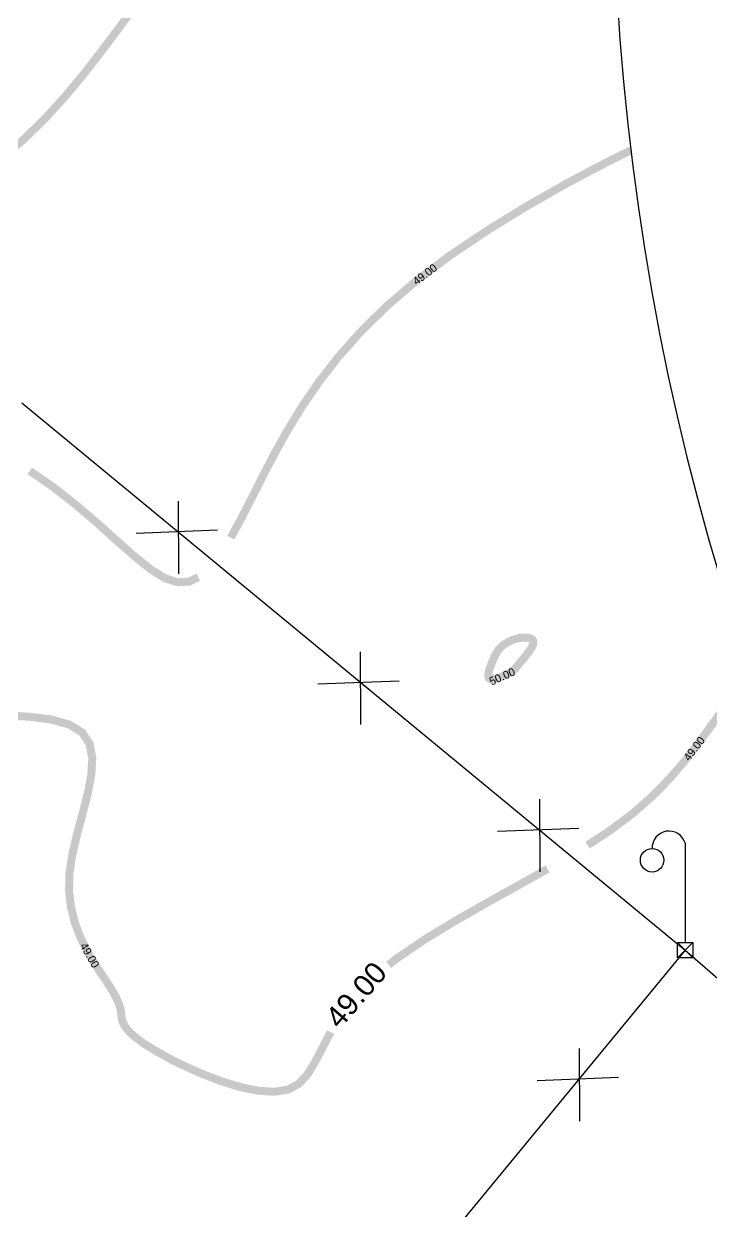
# Model space of a CAD drawing. Header units: metres. Extents: x 64 to 796628, y 142 to 671743.
# Drawn here: x 167.95 to 193.73, y 231.76 to 276.27 of the extents above; entities that cross this region are included whole.
import ezdxf
from ezdxf.enums import TextEntityAlignment as Align

# ---------------------------------------------------------------- set-up
doc = ezdxf.new("R2010")
doc.units = ezdxf.units.M
doc.header["$LTSCALE"] = 2
doc.linetypes.add('ACAD_ISO02W100', pattern=[15, 12, -3])
for name, color, linetype in [('Cotation Courbes de niveau', 246, 'Continuous'), ('COURBE PRINCIPALE', 246, 'Continuous'), ('Lampadaire', 50, 'Continuous'), ('Limtes végétative', 92, 'Continuous'), ('piste', 7, 'ACAD_ISO02W100')]:
    doc.layers.add(name, color=color, linetype=linetype)
doc.layers.add('SYMBOL_CLOTURE', color=7, linetype='Continuous', lineweight=25)
pattern_1 = [(90, (-364025.7696, -375482.09), (-7.9375, 3.96875), [0, -7.9375])]

msp = doc.modelspace()

# ---------------------------------------------------------------- hatches: boundary and pattern name
at = {"layer": 'Limtes végétative'}
h = msp.add_hatch(dxfattribs=at)
h.set_pattern_fill('DOTS', color=256, scale=5, angle=90, style=0)
h.set_pattern_definition(pattern_1)
edge = h.paths.add_edge_path()
edge.add_line((254.976, 274.103), (319.397, 221.519))
edge.add_line((204.513, 206.203), (257.953, 271.673))
edge.add_line((319.394, 221.521), (293.603, 190.255))
edge.add_line((208.022, 179.241), (253.545, 141.691))
edge.add_line((192.732, 191.853), (207.862, 179.373))
edge.add_line((200.304, 201.046), (203.026, 204.381))
edge.add_line((200.304, 201.046), (192.725, 191.858))
edge.add_line((293.603, 190.255), (253.545, 141.691))
h = msp.add_hatch(dxfattribs=at)
h.set_pattern_fill('DOTS', color=256, scale=5, angle=90, style=0)
h.set_pattern_definition(pattern_1)
edge = h.paths.add_edge_path()
edge.add_line((254.976, 274.103), (319.397, 221.519))
edge.add_line((204.513, 206.203), (257.953, 271.673))
edge.add_line((319.394, 221.521), (293.603, 190.255))
edge.add_line((208.022, 179.241), (253.545, 141.691))
edge.add_line((192.732, 191.853), (207.862, 179.373))
edge.add_line((200.304, 201.046), (203.026, 204.381))
edge.add_line((200.304, 201.046), (192.725, 191.858))
edge.add_line((293.603, 190.255), (253.545, 141.691))
h = msp.add_hatch(dxfattribs=at)
h.set_pattern_fill('DOTS', color=256, scale=5, angle=90, style=0)
h.set_pattern_definition(pattern_1)
edge = h.paths.add_edge_path()
edge.add_line((254.976, 274.103), (319.397, 221.519))
edge.add_line((204.513, 206.203), (257.953, 271.673))
edge.add_line((319.394, 221.521), (293.603, 190.255))
edge.add_line((208.022, 179.241), (253.545, 141.691))
edge.add_line((192.732, 191.853), (207.862, 179.373))
edge.add_line((200.304, 201.046), (203.026, 204.381))
edge.add_line((200.304, 201.046), (192.725, 191.858))
edge.add_line((293.603, 190.255), (253.545, 141.691))
h = msp.add_hatch(dxfattribs=at)
h.set_pattern_fill('DOTS', color=256, scale=5, angle=90, style=0)
h.set_pattern_definition(pattern_1)
edge = h.paths.add_edge_path()
edge.add_line((254.976, 274.103), (319.397, 221.519))
edge.add_line((204.513, 206.203), (257.953, 271.673))
edge.add_line((319.394, 221.521), (293.603, 190.255))
edge.add_line((208.022, 179.241), (253.545, 141.691))
edge.add_line((192.732, 191.853), (207.862, 179.373))
edge.add_line((200.304, 201.046), (203.026, 204.381))
edge.add_line((200.304, 201.046), (192.725, 191.858))
edge.add_line((293.603, 190.255), (253.545, 141.691))
h = msp.add_hatch(dxfattribs=at)
h.set_pattern_fill('DOTS', color=256, scale=5, angle=90, style=0)
h.set_pattern_definition(pattern_1)
edge = h.paths.add_edge_path()
edge.add_line((254.976, 274.103), (319.397, 221.519))
edge.add_line((204.513, 206.203), (257.953, 271.673))
edge.add_line((319.394, 221.521), (293.603, 190.255))
edge.add_line((208.022, 179.241), (253.545, 141.691))
edge.add_line((192.732, 191.853), (207.862, 179.373))
edge.add_line((200.304, 201.046), (203.026, 204.381))
edge.add_line((200.304, 201.046), (192.725, 191.858))
edge.add_line((293.603, 190.255), (253.545, 141.691))

# ---------------------------------------------------------------- linework, layer by layer
msp.add_line((192.539, 241.722, -2.541), (192.75, 241.548))
msp.add_line((192.539, 241.722, -2.541), (192.75, 241.548))
msp.add_line((192.539, 241.722, -2.541), (192.75, 241.548))
msp.add_line((192.539, 241.722, -2.541), (192.75, 241.548))
msp.add_line((192.539, 241.722, -2.541), (192.75, 241.548))
at = {"layer": 'COURBE PRINCIPALE', "const_width": 0.3, "flags": 128}
for points, elevation in [([(155.771, 272.024), (156.16, 271.746), (156.619, 271.47), (157.159, 271.19), (157.794, 270.901), (158.53, 270.6), (159.354, 270.309), (160.248, 270.052), (161.196, 269.852), (162.179, 269.735), (163.179, 269.725), (164.179, 269.847), (165.161, 270.124), (166.109, 270.572), (167.017, 271.167), (167.881, 271.874), (168.695, 272.66), (169.455, 273.49), (170.157, 274.331), (170.797, 275.149), (171.369, 275.91), (171.872, 276.587)], 48), ([(155.771, 272.024), (156.16, 271.746), (156.619, 271.47), (157.159, 271.19), (157.794, 270.901), (158.53, 270.6), (159.354, 270.309), (160.248, 270.052), (161.196, 269.852), (162.179, 269.735), (163.179, 269.725), (164.179, 269.847), (165.161, 270.124), (166.109, 270.572), (167.017, 271.167), (167.881, 271.874), (168.695, 272.66), (169.455, 273.49), (170.157, 274.331), (170.797, 275.149), (171.369, 275.91), (171.872, 276.587)], 48), ([(155.771, 272.024), (156.16, 271.746), (156.619, 271.47), (157.159, 271.19), (157.794, 270.901), (158.53, 270.6), (159.354, 270.309), (160.248, 270.052), (161.196, 269.852), (162.179, 269.735), (163.179, 269.725), (164.179, 269.847), (165.161, 270.124), (166.109, 270.572), (167.017, 271.167), (167.881, 271.874), (168.695, 272.66), (169.455, 273.49), (170.157, 274.331), (170.797, 275.149), (171.369, 275.91), (171.872, 276.587)], 48), ([(155.771, 272.024), (156.16, 271.746), (156.619, 271.47), (157.159, 271.19), (157.794, 270.901), (158.53, 270.6), (159.354, 270.309), (160.248, 270.052), (161.196, 269.852), (162.179, 269.735), (163.179, 269.725), (164.179, 269.847), (165.161, 270.124), (166.109, 270.572), (167.017, 271.167), (167.881, 271.874), (168.695, 272.66), (169.455, 273.49), (170.157, 274.331), (170.797, 275.149), (171.369, 275.91), (171.872, 276.587)], 48), ([(155.771, 272.024), (156.16, 271.746), (156.619, 271.47), (157.159, 271.19), (157.794, 270.901), (158.53, 270.6), (159.354, 270.309), (160.248, 270.052), (161.196, 269.852), (162.179, 269.735), (163.179, 269.725), (164.179, 269.847), (165.161, 270.124), (166.109, 270.572), (167.017, 271.167), (167.881, 271.874), (168.695, 272.66), (169.455, 273.49), (170.157, 274.331), (170.797, 275.149), (171.369, 275.91), (171.872, 276.587)], 48), ([(175.714, 257.01), (176.094, 257.704), (176.488, 258.472), (176.902, 259.292), (177.348, 260.146), (177.839, 261.027), (178.392, 261.931), (179.025, 262.853), (179.753, 263.789), (180.593, 264.736), (181.562, 265.688), (182.677, 266.642), (183.943, 267.591), (185.329, 268.522), (186.791, 269.421), (188.285, 270.271), (189.77, 271.059), (190.712, 271.525)], 49), ([(175.714, 257.01), (176.094, 257.704), (176.488, 258.472), (176.902, 259.292), (177.348, 260.146), (177.839, 261.027), (178.392, 261.931), (179.025, 262.853), (179.753, 263.789), (180.593, 264.736), (181.562, 265.688), (182.677, 266.642), (183.943, 267.591), (185.329, 268.522), (186.791, 269.421), (188.285, 270.271), (189.77, 271.059), (190.712, 271.525)], 49), ([(175.714, 257.01), (176.094, 257.704), (176.488, 258.472), (176.902, 259.292), (177.348, 260.146), (177.839, 261.027), (178.392, 261.931), (179.025, 262.853), (179.753, 263.789), (180.593, 264.736), (181.562, 265.688), (182.677, 266.642), (183.943, 267.591), (185.329, 268.522), (186.791, 269.421), (188.285, 270.271), (189.77, 271.059), (190.712, 271.525)], 49), ([(175.714, 257.01), (176.094, 257.704), (176.488, 258.472), (176.902, 259.292), (177.348, 260.146), (177.839, 261.027), (178.392, 261.931), (179.025, 262.853), (179.753, 263.789), (180.593, 264.736), (181.562, 265.688), (182.677, 266.642), (183.943, 267.591), (185.329, 268.522), (186.791, 269.421), (188.285, 270.271), (189.77, 271.059), (190.712, 271.525)], 49), ([(175.714, 257.01), (176.094, 257.704), (176.488, 258.472), (176.902, 259.292), (177.348, 260.146), (177.839, 261.027), (178.392, 261.931), (179.025, 262.853), (179.753, 263.789), (180.593, 264.736), (181.562, 265.688), (182.677, 266.642), (183.943, 267.591), (185.329, 268.522), (186.791, 269.421), (188.285, 270.271), (189.77, 271.059), (190.712, 271.525)], 49), ([(168.175, 259.514), (169.081, 258.887), (169.97, 258.187), (170.767, 257.5), (171.483, 256.858), (172.126, 256.29), (172.706, 255.826), (173.23, 255.498), (173.709, 255.335), (174.151, 255.36), (174.496, 255.527)], 49), ([(168.175, 259.514), (169.081, 258.887), (169.97, 258.187), (170.767, 257.5), (171.483, 256.858), (172.126, 256.29), (172.706, 255.826), (173.23, 255.498), (173.709, 255.335), (174.151, 255.36), (174.496, 255.527)], 49), ([(168.175, 259.514), (169.081, 258.887), (169.97, 258.187), (170.767, 257.5), (171.483, 256.858), (172.126, 256.29), (172.706, 255.826), (173.23, 255.498), (173.709, 255.335), (174.151, 255.36), (174.496, 255.527)], 49), ([(168.175, 259.514), (169.081, 258.887), (169.97, 258.187), (170.767, 257.5), (171.483, 256.858), (172.126, 256.29), (172.706, 255.826), (173.23, 255.498), (173.709, 255.335), (174.151, 255.36), (174.496, 255.527)], 49), ([(168.175, 259.514), (169.081, 258.887), (169.97, 258.187), (170.767, 257.5), (171.483, 256.858), (172.126, 256.29), (172.706, 255.826), (173.23, 255.498), (173.709, 255.335), (174.151, 255.36), (174.496, 255.527)], 49), ([(195.193, 251.962), (195.071, 251.805), (194.437, 250.947), (193.862, 250.145), (193.314, 249.39), (192.763, 248.674), (192.177, 247.987), (191.525, 247.32), (190.777, 246.663), (189.901, 246.008), (189.089, 245.482)], 49), ([(195.193, 251.962), (195.071, 251.805), (194.437, 250.947), (193.862, 250.145), (193.314, 249.39), (192.763, 248.674), (192.177, 247.987), (191.525, 247.32), (190.777, 246.663), (189.901, 246.008), (189.089, 245.482)], 49), ([(195.193, 251.962), (195.071, 251.805), (194.437, 250.947), (193.862, 250.145), (193.314, 249.39), (192.763, 248.674), (192.177, 247.987), (191.525, 247.32), (190.777, 246.663), (189.901, 246.008), (189.089, 245.482)], 49), ([(195.193, 251.962), (195.071, 251.805), (194.437, 250.947), (193.862, 250.145), (193.314, 249.39), (192.763, 248.674), (192.177, 247.987), (191.525, 247.32), (190.777, 246.663), (189.901, 246.008), (189.089, 245.482)], 49), ([(195.193, 251.962), (195.071, 251.805), (194.437, 250.947), (193.862, 250.145), (193.314, 249.39), (192.763, 248.674), (192.177, 247.987), (191.525, 247.32), (190.777, 246.663), (189.901, 246.008), (189.089, 245.482)], 49), ([(179.458, 238.475), (179.139, 237.868), (178.861, 237.331), (178.582, 236.881), (178.261, 236.538), (177.86, 236.32), (177.348, 236.239), (176.743, 236.277), (176.077, 236.414), (175.379, 236.627), (174.68, 236.893), (174.008, 237.19), (173.396, 237.495), (172.872, 237.786), (172.459, 238.044), (172.15, 238.27), (171.929, 238.467), (171.78, 238.639), (171.689, 238.791), (171.64, 238.927), (171.616, 239.05), (171.604, 239.165), (171.589, 239.276), (171.566, 239.389), (171.528, 239.511), (171.472, 239.649), (171.393, 239.81), (171.287, 240), (171.148, 240.226), (170.973, 240.495), (170.76, 240.813), (170.524, 241.18), (170.284, 241.598), (170.058, 242.067), (169.864, 242.586), (169.722, 243.156), (169.65, 243.778), (169.666, 244.452), (169.779, 245.175), (169.958, 245.925), (170.162, 246.681), (170.351, 247.418), (170.484, 248.113), (170.52, 248.742), (170.419, 249.281), (170.139, 249.708), (169.653, 250.005), (168.98, 250.193), (168.153, 250.298), (167.205, 250.345)], 49), ([(179.458, 238.475), (179.139, 237.868), (178.861, 237.331), (178.582, 236.881), (178.261, 236.538), (177.86, 236.32), (177.348, 236.239), (176.743, 236.277), (176.077, 236.414), (175.379, 236.627), (174.68, 236.893), (174.008, 237.19), (173.396, 237.495), (172.872, 237.786), (172.459, 238.044), (172.15, 238.27), (171.929, 238.467), (171.78, 238.639), (171.689, 238.791), (171.64, 238.927), (171.616, 239.05), (171.604, 239.165), (171.589, 239.276), (171.566, 239.389), (171.528, 239.511), (171.472, 239.649), (171.393, 239.81), (171.287, 240), (171.148, 240.226), (170.973, 240.495), (170.76, 240.813), (170.524, 241.18), (170.284, 241.598), (170.058, 242.067), (169.864, 242.586), (169.722, 243.156), (169.65, 243.778), (169.666, 244.452), (169.779, 245.175), (169.958, 245.925), (170.162, 246.681), (170.351, 247.418), (170.484, 248.113), (170.52, 248.742), (170.419, 249.281), (170.139, 249.708), (169.653, 250.005), (168.98, 250.193), (168.153, 250.298), (167.205, 250.345)], 49), ([(179.458, 238.475), (179.139, 237.868), (178.861, 237.331), (178.582, 236.881), (178.261, 236.538), (177.86, 236.32), (177.348, 236.239), (176.743, 236.277), (176.077, 236.414), (175.379, 236.627), (174.68, 236.893), (174.008, 237.19), (173.396, 237.495), (172.872, 237.786), (172.459, 238.044), (172.15, 238.27), (171.929, 238.467), (171.78, 238.639), (171.689, 238.791), (171.64, 238.927), (171.616, 239.05), (171.604, 239.165), (171.589, 239.276), (171.566, 239.389), (171.528, 239.511), (171.472, 239.649), (171.393, 239.81), (171.287, 240), (171.148, 240.226), (170.973, 240.495), (170.76, 240.813), (170.524, 241.18), (170.284, 241.598), (170.058, 242.067), (169.864, 242.586), (169.722, 243.156), (169.65, 243.778), (169.666, 244.452), (169.779, 245.175), (169.958, 245.925), (170.162, 246.681), (170.351, 247.418), (170.484, 248.113), (170.52, 248.742), (170.419, 249.281), (170.139, 249.708), (169.653, 250.005), (168.98, 250.193), (168.153, 250.298), (167.205, 250.345)], 49), ([(179.458, 238.475), (179.139, 237.868), (178.861, 237.331), (178.582, 236.881), (178.261, 236.538), (177.86, 236.32), (177.348, 236.239), (176.743, 236.277), (176.077, 236.414), (175.379, 236.627), (174.68, 236.893), (174.008, 237.19), (173.396, 237.495), (172.872, 237.786), (172.459, 238.044), (172.15, 238.27), (171.929, 238.467), (171.78, 238.639), (171.689, 238.791), (171.64, 238.927), (171.616, 239.05), (171.604, 239.165), (171.589, 239.276), (171.566, 239.389), (171.528, 239.511), (171.472, 239.649), (171.393, 239.81), (171.287, 240), (171.148, 240.226), (170.973, 240.495), (170.76, 240.813), (170.524, 241.18), (170.284, 241.598), (170.058, 242.067), (169.864, 242.586), (169.722, 243.156), (169.65, 243.778), (169.666, 244.452), (169.779, 245.175), (169.958, 245.925), (170.162, 246.681), (170.351, 247.418), (170.484, 248.113), (170.52, 248.742), (170.419, 249.281), (170.139, 249.708), (169.653, 250.005), (168.98, 250.193), (168.153, 250.298), (167.205, 250.345)], 49), ([(179.458, 238.475), (179.139, 237.868), (178.861, 237.331), (178.582, 236.881), (178.261, 236.538), (177.86, 236.32), (177.348, 236.239), (176.743, 236.277), (176.077, 236.414), (175.379, 236.627), (174.68, 236.893), (174.008, 237.19), (173.396, 237.495), (172.872, 237.786), (172.459, 238.044), (172.15, 238.27), (171.929, 238.467), (171.78, 238.639), (171.689, 238.791), (171.64, 238.927), (171.616, 239.05), (171.604, 239.165), (171.589, 239.276), (171.566, 239.389), (171.528, 239.511), (171.472, 239.649), (171.393, 239.81), (171.287, 240), (171.148, 240.226), (170.973, 240.495), (170.76, 240.813), (170.524, 241.18), (170.284, 241.598), (170.058, 242.067), (169.864, 242.586), (169.722, 243.156), (169.65, 243.778), (169.666, 244.452), (169.779, 245.175), (169.958, 245.925), (170.162, 246.681), (170.351, 247.418), (170.484, 248.113), (170.52, 248.742), (170.419, 249.281), (170.139, 249.708), (169.653, 250.005), (168.98, 250.193), (168.153, 250.298), (167.205, 250.345)], 49), ([(187.592, 244.593), (186.536, 244), (185.307, 243.317), (184.1, 242.627), (182.96, 241.933), (181.932, 241.233), (181.636, 240.994)], 49), ([(187.592, 244.593), (186.536, 244), (185.307, 243.317), (184.1, 242.627), (182.96, 241.933), (181.932, 241.233), (181.636, 240.994)], 49), ([(187.592, 244.593), (186.536, 244), (185.307, 243.317), (184.1, 242.627), (182.96, 241.933), (181.932, 241.233), (181.636, 240.994)], 49), ([(187.592, 244.593), (186.536, 244), (185.307, 243.317), (184.1, 242.627), (182.96, 241.933), (181.932, 241.233), (181.636, 240.994)], 49), ([(187.592, 244.593), (186.536, 244), (185.307, 243.317), (184.1, 242.627), (182.96, 241.933), (181.932, 241.233), (181.636, 240.994)], 49)]:
    msp.add_lwpolyline(points, dxfattribs=dict(at, elevation=elevation))
at = {"layer": 'COURBE PRINCIPALE', "const_width": 0.3, "elevation": 50, "flags": 128}
msp.add_lwpolyline([(186.238, 251.988), (186.296, 252.03), (186.345, 252.071), (186.389, 252.115), (186.431, 252.163), (186.475, 252.217), (186.525, 252.279), (186.583, 252.351), (186.651, 252.433), (186.727, 252.525), (186.806, 252.622), (186.882, 252.721), (186.95, 252.819), (187.007, 252.913), (187.046, 252.999), (187.063, 253.074), (187.055, 253.136), (187.023, 253.185), (186.972, 253.221), (186.905, 253.246), (186.826, 253.26), (186.737, 253.264), (186.643, 253.26), (186.548, 253.248), (186.454, 253.228), (186.362, 253.202), (186.274, 253.171), (186.19, 253.135), (186.111, 253.095), (186.037, 253.053), (185.969, 253.009), (185.909, 252.964), (185.856, 252.918), (185.81, 252.873), (185.769, 252.827), (185.734, 252.782), (185.704, 252.737), (185.676, 252.692), (185.652, 252.647), (185.629, 252.603), (185.607, 252.559), (185.586, 252.515), (185.566, 252.469), (185.545, 252.421), (185.524, 252.37), (185.502, 252.316), (185.479, 252.256), (185.455, 252.191), (185.43, 252.119), (185.406, 252.045), (185.387, 251.97), (185.374, 251.899), (185.371, 251.833), (185.381, 251.778), (185.406, 251.735), (185.45, 251.709), (185.513, 251.701), (185.594, 251.71), (185.686, 251.732), (185.786, 251.764), (185.889, 251.805), (185.99, 251.85), (186.085, 251.898), (186.168, 251.944), (186.238, 251.988)], close=True, dxfattribs=at)
msp.add_lwpolyline([(186.238, 251.988), (186.296, 252.03), (186.345, 252.071), (186.389, 252.115), (186.431, 252.163), (186.475, 252.217), (186.525, 252.279), (186.583, 252.351), (186.651, 252.433), (186.727, 252.525), (186.806, 252.622), (186.882, 252.721), (186.95, 252.819), (187.007, 252.913), (187.046, 252.999), (187.063, 253.074), (187.055, 253.136), (187.023, 253.185), (186.972, 253.221), (186.905, 253.246), (186.826, 253.26), (186.737, 253.264), (186.643, 253.26), (186.548, 253.248), (186.454, 253.228), (186.362, 253.202), (186.274, 253.171), (186.19, 253.135), (186.111, 253.095), (186.037, 253.053), (185.969, 253.009), (185.909, 252.964), (185.856, 252.918), (185.81, 252.873), (185.769, 252.827), (185.734, 252.782), (185.704, 252.737), (185.676, 252.692), (185.652, 252.647), (185.629, 252.603), (185.607, 252.559), (185.586, 252.515), (185.566, 252.469), (185.545, 252.421), (185.524, 252.37), (185.502, 252.316), (185.479, 252.256), (185.455, 252.191), (185.43, 252.119), (185.406, 252.045), (185.387, 251.97), (185.374, 251.899), (185.371, 251.833), (185.381, 251.778), (185.406, 251.735), (185.45, 251.709), (185.513, 251.701), (185.594, 251.71), (185.686, 251.732), (185.786, 251.764), (185.889, 251.805), (185.99, 251.85), (186.085, 251.898), (186.168, 251.944), (186.238, 251.988)], close=True, dxfattribs=at)
msp.add_lwpolyline([(186.238, 251.988), (186.296, 252.03), (186.345, 252.071), (186.389, 252.115), (186.431, 252.163), (186.475, 252.217), (186.525, 252.279), (186.583, 252.351), (186.651, 252.433), (186.727, 252.525), (186.806, 252.622), (186.882, 252.721), (186.95, 252.819), (187.007, 252.913), (187.046, 252.999), (187.063, 253.074), (187.055, 253.136), (187.023, 253.185), (186.972, 253.221), (186.905, 253.246), (186.826, 253.26), (186.737, 253.264), (186.643, 253.26), (186.548, 253.248), (186.454, 253.228), (186.362, 253.202), (186.274, 253.171), (186.19, 253.135), (186.111, 253.095), (186.037, 253.053), (185.969, 253.009), (185.909, 252.964), (185.856, 252.918), (185.81, 252.873), (185.769, 252.827), (185.734, 252.782), (185.704, 252.737), (185.676, 252.692), (185.652, 252.647), (185.629, 252.603), (185.607, 252.559), (185.586, 252.515), (185.566, 252.469), (185.545, 252.421), (185.524, 252.37), (185.502, 252.316), (185.479, 252.256), (185.455, 252.191), (185.43, 252.119), (185.406, 252.045), (185.387, 251.97), (185.374, 251.899), (185.371, 251.833), (185.381, 251.778), (185.406, 251.735), (185.45, 251.709), (185.513, 251.701), (185.594, 251.71), (185.686, 251.732), (185.786, 251.764), (185.889, 251.805), (185.99, 251.85), (186.085, 251.898), (186.168, 251.944), (186.238, 251.988)], close=True, dxfattribs=at)
msp.add_lwpolyline([(186.238, 251.988), (186.296, 252.03), (186.345, 252.071), (186.389, 252.115), (186.431, 252.163), (186.475, 252.217), (186.525, 252.279), (186.583, 252.351), (186.651, 252.433), (186.727, 252.525), (186.806, 252.622), (186.882, 252.721), (186.95, 252.819), (187.007, 252.913), (187.046, 252.999), (187.063, 253.074), (187.055, 253.136), (187.023, 253.185), (186.972, 253.221), (186.905, 253.246), (186.826, 253.26), (186.737, 253.264), (186.643, 253.26), (186.548, 253.248), (186.454, 253.228), (186.362, 253.202), (186.274, 253.171), (186.19, 253.135), (186.111, 253.095), (186.037, 253.053), (185.969, 253.009), (185.909, 252.964), (185.856, 252.918), (185.81, 252.873), (185.769, 252.827), (185.734, 252.782), (185.704, 252.737), (185.676, 252.692), (185.652, 252.647), (185.629, 252.603), (185.607, 252.559), (185.586, 252.515), (185.566, 252.469), (185.545, 252.421), (185.524, 252.37), (185.502, 252.316), (185.479, 252.256), (185.455, 252.191), (185.43, 252.119), (185.406, 252.045), (185.387, 251.97), (185.374, 251.899), (185.371, 251.833), (185.381, 251.778), (185.406, 251.735), (185.45, 251.709), (185.513, 251.701), (185.594, 251.71), (185.686, 251.732), (185.786, 251.764), (185.889, 251.805), (185.99, 251.85), (186.085, 251.898), (186.168, 251.944), (186.238, 251.988)], close=True, dxfattribs=at)
msp.add_lwpolyline([(186.238, 251.988), (186.296, 252.03), (186.345, 252.071), (186.389, 252.115), (186.431, 252.163), (186.475, 252.217), (186.525, 252.279), (186.583, 252.351), (186.651, 252.433), (186.727, 252.525), (186.806, 252.622), (186.882, 252.721), (186.95, 252.819), (187.007, 252.913), (187.046, 252.999), (187.063, 253.074), (187.055, 253.136), (187.023, 253.185), (186.972, 253.221), (186.905, 253.246), (186.826, 253.26), (186.737, 253.264), (186.643, 253.26), (186.548, 253.248), (186.454, 253.228), (186.362, 253.202), (186.274, 253.171), (186.19, 253.135), (186.111, 253.095), (186.037, 253.053), (185.969, 253.009), (185.909, 252.964), (185.856, 252.918), (185.81, 252.873), (185.769, 252.827), (185.734, 252.782), (185.704, 252.737), (185.676, 252.692), (185.652, 252.647), (185.629, 252.603), (185.607, 252.559), (185.586, 252.515), (185.566, 252.469), (185.545, 252.421), (185.524, 252.37), (185.502, 252.316), (185.479, 252.256), (185.455, 252.191), (185.43, 252.119), (185.406, 252.045), (185.387, 251.97), (185.374, 251.899), (185.371, 251.833), (185.381, 251.778), (185.406, 251.735), (185.45, 251.709), (185.513, 251.701), (185.594, 251.71), (185.686, 251.732), (185.786, 251.764), (185.889, 251.805), (185.99, 251.85), (186.085, 251.898), (186.168, 251.944), (186.238, 251.988)], close=True, dxfattribs=at)
at = {"layer": 'Lampadaire'}
for p, q in [((192.75, 245.567), (192.75, 241.835)), ((192.75, 245.567), (192.75, 241.835)), ((192.75, 245.567), (192.75, 241.835)), ((192.75, 245.567), (192.75, 241.835)), ((192.75, 245.567), (192.75, 241.835)), ((192.463, 241.835), (193.037, 241.835)), ((192.463, 241.261), (192.463, 241.835)), ((192.463, 241.835), (193.037, 241.261)), ((193.037, 241.835), (192.463, 241.261)), ((192.463, 241.835), (193.037, 241.835)), ((192.463, 241.261), (192.463, 241.835)), ((192.463, 241.835), (193.037, 241.261)), ((193.037, 241.835), (192.463, 241.261)), ((192.463, 241.835), (193.037, 241.835)), ((192.463, 241.261), (192.463, 241.835)), ((192.463, 241.835), (193.037, 241.261)), ((193.037, 241.835), (192.463, 241.261)), ((192.463, 241.835), (193.037, 241.835)), ((192.463, 241.261), (192.463, 241.835)), ((192.463, 241.835), (193.037, 241.261)), ((193.037, 241.835), (192.463, 241.261)), ((192.463, 241.835), (193.037, 241.835)), ((192.463, 241.261), (192.463, 241.835)), ((192.463, 241.835), (193.037, 241.261)), ((193.037, 241.835), (192.463, 241.261)), ((193.037, 241.835), (193.037, 241.261)), ((193.037, 241.835), (193.037, 241.261)), ((193.037, 241.835), (193.037, 241.261)), ((193.037, 241.835), (193.037, 241.261)), ((193.037, 241.835), (193.037, 241.261)), ((193.037, 241.261), (192.463, 241.261)), ((193.037, 241.261), (192.463, 241.261)), ((193.037, 241.261), (192.463, 241.261)), ((193.037, 241.261), (192.463, 241.261)), ((193.037, 241.261), (192.463, 241.261))]:
    msp.add_line(p, q, dxfattribs=at)
msp.add_circle((191.511, 244.918), 0.441, dxfattribs=at)
msp.add_circle((191.511, 244.918), 0.441, dxfattribs=at)
msp.add_circle((191.511, 244.918), 0.441, dxfattribs=at)
msp.add_circle((191.511, 244.918), 0.441, dxfattribs=at)
msp.add_circle((191.511, 244.918), 0.441, dxfattribs=at)
msp.add_arc((192.145, 245.377), 0.634, 17.4463, 181.6816, dxfattribs=at)
msp.add_arc((192.145, 245.377), 0.634, 17.4463, 181.6816, dxfattribs=at)
msp.add_arc((192.145, 245.377), 0.634, 17.4463, 181.6816, dxfattribs=at)
msp.add_arc((192.145, 245.377), 0.634, 17.4463, 181.6816, dxfattribs=at)
msp.add_arc((192.145, 245.377), 0.634, 17.4463, 181.6816, dxfattribs=at)
at = {"layer": 'piste'}
msp.add_arc((285.151, 282.863), 95.117, 182.4134, 212.99319, dxfattribs=at)
msp.add_arc((285.151, 282.863), 95.117, 182.4134, 212.99319, dxfattribs=at)
msp.add_arc((285.151, 282.863), 95.117, 182.4134, 212.99319, dxfattribs=at)
msp.add_arc((285.151, 282.863), 95.117, 182.4134, 212.99319, dxfattribs=at)
msp.add_arc((285.151, 282.863), 95.117, 182.4134, 212.99319, dxfattribs=at)
at = {"layer": 'SYMBOL_CLOTURE'}
for p, q in [((167.876, 262.065, -2.541), (192.539, 241.722, -2.541)), ((167.876, 262.065, -2.541), (192.539, 241.722, -2.541)), ((167.876, 262.065, -2.541), (192.539, 241.722, -2.541)), ((167.876, 262.065, -2.541), (192.539, 241.722, -2.541)), ((167.876, 262.065, -2.541), (192.539, 241.722, -2.541)), ((173.765, 255.657, -7.836), (173.753, 258.381, -7.836)), ((173.765, 255.657, -7.836), (173.753, 258.381, -7.836)), ((173.765, 255.657, -7.836), (173.753, 258.381, -7.836)), ((173.765, 255.657, -7.836), (173.753, 258.381, -7.836)), ((173.765, 255.657, -7.836), (173.753, 258.381, -7.836)), ((172.162, 257.176, -7.836), (175.21, 257.296, -7.836)), ((172.162, 257.176, -7.836), (175.21, 257.296, -7.836)), ((172.162, 257.176, -7.836), (175.21, 257.296, -7.836)), ((172.162, 257.176, -7.836), (175.21, 257.296, -7.836)), ((172.162, 257.176, -7.836), (175.21, 257.296, -7.836)), ((180.586, 250.005, -7.836), (180.574, 252.73, -7.836)), ((180.586, 250.005, -7.836), (180.574, 252.73, -7.836)), ((180.586, 250.005, -7.836), (180.574, 252.73, -7.836)), ((180.586, 250.005, -7.836), (180.574, 252.73, -7.836)), ((180.586, 250.005, -7.836), (180.574, 252.73, -7.836)), ((178.983, 251.525, -7.836), (182.031, 251.645, -7.836)), ((178.983, 251.525, -7.836), (182.031, 251.645, -7.836)), ((178.983, 251.525, -7.836), (182.031, 251.645, -7.836)), ((178.983, 251.525, -7.836), (182.031, 251.645, -7.836)), ((178.983, 251.525, -7.836), (182.031, 251.645, -7.836)), ((187.319, 244.487, -7.836), (187.307, 247.211, -7.836)), ((187.319, 244.487, -7.836), (187.307, 247.211, -7.836)), ((187.319, 244.487, -7.836), (187.307, 247.211, -7.836)), ((187.319, 244.487, -7.836), (187.307, 247.211, -7.836)), ((187.319, 244.487, -7.836), (187.307, 247.211, -7.836)), ((185.716, 246.006, -7.836), (188.764, 246.126, -7.836)), ((185.716, 246.006, -7.836), (188.764, 246.126, -7.836)), ((185.716, 246.006, -7.836), (188.764, 246.126, -7.836)), ((185.716, 246.006, -7.836), (188.764, 246.126, -7.836)), ((185.716, 246.006, -7.836), (188.764, 246.126, -7.836)), ((192.75, 241.548), (168.349, 211.966)), ((192.75, 241.548), (168.349, 211.966)), ((192.75, 241.548), (168.349, 211.966)), ((192.75, 241.548), (168.349, 211.966)), ((192.75, 241.548), (168.349, 211.966)), ((192.75, 241.548, 0.002), (205.139, 230.783)), ((192.75, 241.548, 0.002), (205.139, 230.783)), ((192.75, 241.548, 0.002), (205.139, 230.783)), ((192.75, 241.548, 0.002), (205.139, 230.783)), ((192.75, 241.548, 0.002), (205.139, 230.783)), ((188.801, 235.142, -7.836), (188.79, 237.866, -7.836)), ((188.801, 235.142, -7.836), (188.79, 237.866, -7.836)), ((188.801, 235.142, -7.836), (188.79, 237.866, -7.836)), ((188.801, 235.142, -7.836), (188.79, 237.866, -7.836)), ((188.801, 235.142, -7.836), (188.79, 237.866, -7.836)), ((187.199, 236.661, -7.836), (190.247, 236.781, -7.836)), ((187.199, 236.661, -7.836), (190.247, 236.781, -7.836)), ((187.199, 236.661, -7.836), (190.247, 236.781, -7.836)), ((187.199, 236.661, -7.836), (190.247, 236.781, -7.836)), ((187.199, 236.661, -7.836), (190.247, 236.781, -7.836))]:
    msp.add_line(p, q, dxfattribs=at)

# ---------------------------------------------------------------- texts
at = {"layer": 'Cotation Courbes de niveau'}
for s, rotation, oblique, p in [('49.00', 36.8487, 360, (182.992, 266.878, 49)), ('49.00', 36.8487, 360, (182.992, 266.878, 49)), ('49.00', 36.8487, 360, (182.992, 266.878, 49)), ('49.00', 36.8487, 360, (182.992, 266.878, 49)), ('49.00', 36.8487, 360, (182.992, 266.878, 49)), ('49.00', 36.8487, 360, (182.992, 266.878, 49)), ('49.00', 36.8487, 360, (182.992, 266.878, 49)), ('49.00', 36.8487, 360, (182.992, 266.878, 49)), ('49.00', 36.8487, 360, (182.992, 266.878, 49)), ('49.00', 36.8487, 360, (182.992, 266.878, 49)), ('49.00', 36.8487, 360, (182.992, 266.878, 49)), ('49.00', 36.8487, 360, (182.992, 266.878, 49)), ('49.00', 36.8487, 360, (182.992, 266.878, 49)), ('49.00', 36.8487, 360, (182.992, 266.878, 49)), ('49.00', 36.8487, 360, (182.992, 266.878, 49)), ('49.00', 36.8487, 360, (182.992, 266.878, 49)), ('49.00', 36.8487, 360, (182.992, 266.878, 49)), ('49.00', 36.8487, 360, (182.992, 266.878, 49)), ('49.00', 36.8487, 360, (182.992, 266.878, 49)), ('49.00', 36.8487, 360, (182.992, 266.878, 49)), ('49.00', 36.8487, 360, (182.992, 266.878, 49)), ('49.00', 36.8487, 360, (182.992, 266.878, 49)), ('49.00', 36.8487, 360, (182.992, 266.878, 49)), ('49.00', 36.8487, 360, (182.992, 266.878, 49)), ('49.00', 36.8487, 360, (182.992, 266.878, 49)), ('49.00', 36.8487, 360, (182.992, 266.878, 49)), ('49.00', 36.8487, 360, (182.992, 266.878, 49)), ('49.00', 36.8487, 360, (182.992, 266.878, 49)), ('49.00', 36.8487, 360, (182.992, 266.878, 49)), ('49.00', 36.8487, 360, (182.992, 266.878, 49)), ('49.00', 36.8487, 360, (182.992, 266.878, 49)), ('49.00', 36.8487, 360, (182.992, 266.878, 49)), ('49.00', 36.8487, 360, (182.992, 266.878, 49)), ('49.00', 36.8487, 360, (182.992, 266.878, 49)), ('49.00', 36.8487, 360, (182.992, 266.878, 49)), ('49.00', 36.8487, 360, (182.992, 266.878, 49)), ('49.00', 36.8487, 360, (182.992, 266.878, 49)), ('49.00', 36.8487, 360, (182.992, 266.878, 49)), ('49.00', 36.8487, 360, (182.992, 266.878, 49)), ('49.00', 36.8487, 360, (182.992, 266.878, 49)), ('49.00', 36.8487, 360, (182.992, 266.878, 49)), ('49.00', 36.8487, 360, (182.992, 266.878, 49)), ('49.00', 36.8487, 360, (182.992, 266.878, 49)), ('49.00', 36.8487, 360, (182.992, 266.878, 49)), ('49.00', 36.8487, 360, (182.992, 266.878, 49)), ('49.00', 36.8487, 360, (182.992, 266.878, 49)), ('49.00', 36.8487, 360, (182.992, 266.878, 49)), ('49.00', 36.8487, 360, (182.992, 266.878, 49)), ('49.00', 36.8487, 360, (182.992, 266.878, 49)), ('49.00', 36.8487, 360, (182.992, 266.878, 49)), ('49.00', 36.8487, 360, (182.992, 266.878, 49)), ('49.00', 36.8487, 360, (182.992, 266.878, 49)), ('49.00', 36.8487, 360, (182.992, 266.878, 49)), ('49.00', 36.8487, 360, (182.992, 266.878, 49)), ('49.00', 36.8487, 360, (182.992, 266.878, 49)), ('49.00', 36.8487, 360, (182.992, 266.878, 49)), ('49.00', 36.8487, 360, (182.992, 266.878, 49)), ('49.00', 36.8487, 360, (182.992, 266.878, 49)), ('49.00', 36.8487, 360, (182.992, 266.878, 49)), ('49.00', 36.8487, 360, (182.992, 266.878, 49)), ('49.00', 36.8487, 360, (182.992, 266.878, 49)), ('49.00', 36.8487, 360, (182.992, 266.878, 49)), ('49.00', 36.8487, 360, (182.992, 266.878, 49)), ('49.00', 36.8487, 360, (182.992, 266.878, 49)), ('49.00', 36.8487, 360, (182.992, 266.878, 49)), ('49.00', 36.8487, 360, (182.992, 266.878, 49)), ('49.00', 36.8487, 360, (182.992, 266.878, 49)), ('49.00', 36.8487, 360, (182.992, 266.878, 49)), ('49.00', 36.8487, 360, (182.992, 266.878, 49)), ('49.00', 36.8487, 360, (182.992, 266.878, 49)), ('49.00', 36.8487, 360, (182.992, 266.878, 49)), ('49.00', 36.8487, 360, (182.992, 266.878, 49)), ('49.00', 36.8487, 360, (182.992, 266.878, 49)), ('49.00', 36.8487, 360, (182.992, 266.878, 49)), ('49.00', 36.8487, 360, (182.992, 266.878, 49)), ('49.00', 36.8487, 360, (182.992, 266.878, 49)), ('49.00', 36.8487, 360, (182.992, 266.878, 49)), ('49.00', 36.8487, 360, (182.992, 266.878, 49)), ('49.00', 36.8487, 360, (182.992, 266.878, 49)), ('49.00', 36.8487, 360, (182.992, 266.878, 49)), ('50.00', 24.2171, 360, (185.889, 251.805, 50)), ('50.00', 24.2171, 360, (185.889, 251.805, 50)), ('50.00', 24.2171, 360, (185.889, 251.805, 50)), ('50.00', 24.2171, 360, (185.889, 251.805, 50)), ('50.00', 24.2171, 360, (185.889, 251.805, 50)), ('49.00', 52.4098, 0, (193.089, 249.098, 49)), ('49.00', 52.4098, 0, (193.089, 249.098, 49)), ('49.00', 52.4098, 0, (193.089, 249.098, 49)), ('49.00', 52.4098, 0, (193.089, 249.098, 49)), ('49.00', 52.4098, 0, (193.089, 249.098, 49)), ('49.00', 52.4098, 0, (193.089, 249.098, 49)), ('49.00', 52.4098, 0, (193.089, 249.098, 49)), ('49.00', 52.4098, 0, (193.089, 249.098, 49)), ('49.00', 52.4098, 0, (193.089, 249.098, 49)), ('49.00', 52.4098, 0, (193.089, 249.098, 49)), ('49.00', 52.4098, 0, (193.089, 249.098, 49)), ('49.00', 52.4098, 0, (193.089, 249.098, 49)), ('49.00', 52.4098, 0, (193.089, 249.098, 49)), ('49.00', 52.4098, 0, (193.089, 249.098, 49)), ('49.00', 52.4098, 0, (193.089, 249.098, 49)), ('49.00', 52.4098, 0, (193.089, 249.098, 49)), ('49.00', 52.4098, 0, (193.089, 249.098, 49)), ('49.00', 52.4098, 0, (193.089, 249.098, 49)), ('49.00', 52.4098, 0, (193.089, 249.098, 49)), ('49.00', 52.4098, 0, (193.089, 249.098, 49)), ('49.00', 52.4098, 0, (193.089, 249.098, 49)), ('49.00', 52.4098, 0, (193.089, 249.098, 49)), ('49.00', 52.4098, 0, (193.089, 249.098, 49)), ('49.00', 52.4098, 0, (193.089, 249.098, 49)), ('49.00', 52.4098, 0, (193.089, 249.098, 49)), ('49.00', 52.4098, 0, (193.089, 249.098, 49)), ('49.00', 52.4098, 0, (193.089, 249.098, 49)), ('49.00', 52.4098, 0, (193.089, 249.098, 49)), ('49.00', 52.4098, 0, (193.089, 249.098, 49)), ('49.00', 52.4098, 0, (193.089, 249.098, 49)), ('49.00', 52.4098, 0, (193.089, 249.098, 49)), ('49.00', 52.4098, 0, (193.089, 249.098, 49)), ('49.00', 52.4098, 0, (193.089, 249.098, 49)), ('49.00', 52.4098, 0, (193.089, 249.098, 49)), ('49.00', 52.4098, 0, (193.089, 249.098, 49)), ('49.00', 52.4098, 0, (193.089, 249.098, 49)), ('49.00', 52.4098, 0, (193.089, 249.098, 49)), ('49.00', 52.4098, 0, (193.089, 249.098, 49)), ('49.00', 52.4098, 0, (193.089, 249.098, 49)), ('49.00', 52.4098, 0, (193.089, 249.098, 49)), ('49.00', 52.4098, 0, (193.089, 249.098, 49)), ('49.00', 52.4098, 0, (193.089, 249.098, 49)), ('49.00', 52.4098, 0, (193.089, 249.098, 49)), ('49.00', 52.4098, 0, (193.089, 249.098, 49)), ('49.00', 52.4098, 0, (193.089, 249.098, 49)), ('49.00', 52.4098, 0, (193.089, 249.098, 49)), ('49.00', 52.4098, 0, (193.089, 249.098, 49)), ('49.00', 52.4098, 0, (193.089, 249.098, 49)), ('49.00', 52.4098, 0, (193.089, 249.098, 49)), ('49.00', 52.4098, 0, (193.089, 249.098, 49)), ('49.00', 52.4098, 0, (193.089, 249.098, 49)), ('49.00', 52.4098, 0, (193.089, 249.098, 49)), ('49.00', 52.4098, 0, (193.089, 249.098, 49)), ('49.00', 52.4098, 0, (193.089, 249.098, 49)), ('49.00', 52.4098, 0, (193.089, 249.098, 49)), ('49.00', 52.4098, 0, (193.089, 249.098, 49)), ('49.00', 52.4098, 0, (193.089, 249.098, 49)), ('49.00', 52.4098, 0, (193.089, 249.098, 49)), ('49.00', 52.4098, 0, (193.089, 249.098, 49)), ('49.00', 52.4098, 0, (193.089, 249.098, 49)), ('49.00', 52.4098, 0, (193.089, 249.098, 49)), ('49.00', 52.4098, 0, (193.089, 249.098, 49)), ('49.00', 52.4098, 0, (193.089, 249.098, 49)), ('49.00', 52.4098, 0, (193.089, 249.098, 49)), ('49.00', 52.4098, 0, (193.089, 249.098, 49)), ('49.00', 52.4098, 0, (193.089, 249.098, 49)), ('49.00', 52.4098, 0, (193.089, 249.098, 49)), ('49.00', 52.4098, 0, (193.089, 249.098, 49)), ('49.00', 52.4098, 0, (193.089, 249.098, 49)), ('49.00', 52.4098, 0, (193.089, 249.098, 49)), ('49.00', 52.4098, 0, (193.089, 249.098, 49)), ('49.00', 52.4098, 0, (193.089, 249.098, 49)), ('49.00', 52.4098, 0, (193.089, 249.098, 49)), ('49.00', 52.4098, 0, (193.089, 249.098, 49)), ('49.00', 52.4098, 0, (193.089, 249.098, 49)), ('49.00', 52.4098, 0, (193.089, 249.098, 49)), ('49.00', 52.4098, 0, (193.089, 249.098, 49)), ('49.00', 52.4098, 0, (193.089, 249.098, 49)), ('49.00', 52.4098, 0, (193.089, 249.098, 49)), ('49.00', 52.4098, 0, (193.089, 249.098, 49)), ('49.00', 299.9026, 0, (170.424, 241.355, 49)), ('49.00', 299.9026, 0, (170.424, 241.355, 49)), ('49.00', 299.9026, 0, (170.424, 241.355, 49)), ('49.00', 299.9026, 0, (170.424, 241.355, 49)), ('49.00', 299.9026, 0, (170.424, 241.355, 49)), ('49.00', 299.9026, 0, (170.424, 241.355, 49)), ('49.00', 299.9026, 0, (170.424, 241.355, 49)), ('49.00', 299.9026, 0, (170.424, 241.355, 49)), ('49.00', 299.9026, 0, (170.424, 241.355, 49)), ('49.00', 299.9026, 0, (170.424, 241.355, 49)), ('49.00', 299.9026, 0, (170.424, 241.355, 49)), ('49.00', 299.9026, 0, (170.424, 241.355, 49)), ('49.00', 299.9026, 0, (170.424, 241.355, 49)), ('49.00', 299.9026, 0, (170.424, 241.355, 49)), ('49.00', 299.9026, 0, (170.424, 241.355, 49)), ('49.00', 299.9026, 0, (170.424, 241.355, 49)), ('49.00', 299.9026, 0, (170.424, 241.355, 49)), ('49.00', 299.9026, 0, (170.424, 241.355, 49)), ('49.00', 299.9026, 0, (170.424, 241.355, 49)), ('49.00', 299.9026, 0, (170.424, 241.355, 49)), ('49.00', 299.9026, 0, (170.424, 241.355, 49)), ('49.00', 299.9026, 0, (170.424, 241.355, 49)), ('49.00', 299.9026, 0, (170.424, 241.355, 49)), ('49.00', 299.9026, 0, (170.424, 241.355, 49)), ('49.00', 299.9026, 0, (170.424, 241.355, 49)), ('49.00', 299.9026, 0, (170.424, 241.355, 49)), ('49.00', 299.9026, 0, (170.424, 241.355, 49)), ('49.00', 299.9026, 0, (170.424, 241.355, 49)), ('49.00', 299.9026, 0, (170.424, 241.355, 49)), ('49.00', 299.9026, 0, (170.424, 241.355, 49)), ('49.00', 299.9026, 0, (170.424, 241.355, 49)), ('49.00', 299.9026, 0, (170.424, 241.355, 49)), ('49.00', 299.9026, 0, (170.424, 241.355, 49)), ('49.00', 299.9026, 0, (170.424, 241.355, 49)), ('49.00', 299.9026, 0, (170.424, 241.355, 49)), ('49.00', 299.9026, 0, (170.424, 241.355, 49)), ('49.00', 299.9026, 0, (170.424, 241.355, 49)), ('49.00', 299.9026, 0, (170.424, 241.355, 49)), ('49.00', 299.9026, 0, (170.424, 241.355, 49)), ('49.00', 299.9026, 0, (170.424, 241.355, 49)), ('49.00', 299.9026, 0, (170.424, 241.355, 49)), ('49.00', 299.9026, 0, (170.424, 241.355, 49)), ('49.00', 299.9026, 0, (170.424, 241.355, 49)), ('49.00', 299.9026, 0, (170.424, 241.355, 49)), ('49.00', 299.9026, 0, (170.424, 241.355, 49)), ('49.00', 299.9026, 0, (170.424, 241.355, 49)), ('49.00', 299.9026, 0, (170.424, 241.355, 49)), ('49.00', 299.9026, 0, (170.424, 241.355, 49)), ('49.00', 299.9026, 0, (170.424, 241.355, 49)), ('49.00', 299.9026, 0, (170.424, 241.355, 49)), ('49.00', 299.9026, 0, (170.424, 241.355, 49)), ('49.00', 299.9026, 0, (170.424, 241.355, 49)), ('49.00', 299.9026, 0, (170.424, 241.355, 49)), ('49.00', 299.9026, 0, (170.424, 241.355, 49)), ('49.00', 299.9026, 0, (170.424, 241.355, 49)), ('49.00', 299.9026, 0, (170.424, 241.355, 49)), ('49.00', 299.9026, 0, (170.424, 241.355, 49)), ('49.00', 299.9026, 0, (170.424, 241.355, 49)), ('49.00', 299.9026, 0, (170.424, 241.355, 49)), ('49.00', 299.9026, 0, (170.424, 241.355, 49)), ('49.00', 299.9026, 0, (170.424, 241.355, 49)), ('49.00', 299.9026, 0, (170.424, 241.355, 49)), ('49.00', 299.9026, 0, (170.424, 241.355, 49)), ('49.00', 299.9026, 0, (170.424, 241.355, 49)), ('49.00', 299.9026, 0, (170.424, 241.355, 49)), ('49.00', 299.9026, 0, (170.424, 241.355, 49)), ('49.00', 299.9026, 0, (170.424, 241.355, 49)), ('49.00', 299.9026, 0, (170.424, 241.355, 49)), ('49.00', 299.9026, 0, (170.424, 241.355, 49)), ('49.00', 299.9026, 0, (170.424, 241.355, 49)), ('49.00', 299.9026, 0, (170.424, 241.355, 49)), ('49.00', 299.9026, 0, (170.424, 241.355, 49)), ('49.00', 299.9026, 0, (170.424, 241.355, 49)), ('49.00', 299.9026, 0, (170.424, 241.355, 49)), ('49.00', 299.9026, 0, (170.424, 241.355, 49)), ('49.00', 299.9026, 0, (170.424, 241.355, 49)), ('49.00', 299.9026, 0, (170.424, 241.355, 49)), ('49.00', 299.9026, 0, (170.424, 241.355, 49)), ('49.00', 299.9026, 0, (170.424, 241.355, 49)), ('49.00', 299.9026, 0, (170.424, 241.355, 49))]:
    msp.add_text(s, height=0.3, rotation=rotation, dxfattribs=dict(at, oblique=oblique)).set_placement(p, align=Align.MIDDLE_CENTER)
at = {"layer": 'Cotation Courbes de niveau', "insert": (179.19, 239.081, 96), "char_height": 0.3, "width": 16.92222, "attachment_point": 1, "rotation": 49.0513}
msp.add_mtext('{\\fArial|b0|i0|c0|p34;\\H2.667x;49.00}', dxfattribs=at)
msp.add_mtext('{\\fArial|b0|i0|c0|p34;\\H2.667x;49.00}', dxfattribs=at)
msp.add_mtext('{\\fArial|b0|i0|c0|p34;\\H2.667x;49.00}', dxfattribs=at)
msp.add_mtext('{\\fArial|b0|i0|c0|p34;\\H2.667x;49.00}', dxfattribs=at)
msp.add_mtext('{\\fArial|b0|i0|c0|p34;\\H2.667x;49.00}', dxfattribs=at)

doc.saveas('drawing.dxf')
